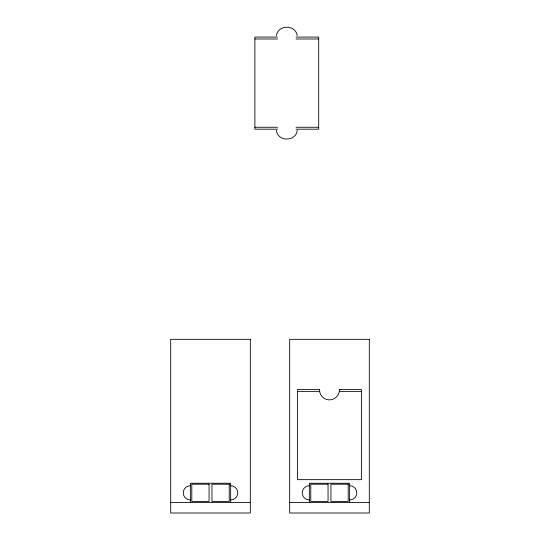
<?xml version="1.0" encoding="UTF-8"?>
<svg xmlns="http://www.w3.org/2000/svg" width="540" height="540" viewBox="0 0 540 540"><rect width="100%" height="100%" fill="white"/><g stroke="black" fill="none" stroke-linecap="round" stroke-linejoin="round"><path stroke-width="0.81" d="M319.552 389.488L319.538 389.941A9.95 9.95 0 0 0 329.488 399.89A9.95 9.95 0 0 0 339.444 389.941L339.431 389.488L361.395 389.462L361.395 479.655L297.587 479.655L297.587 389.462L319.403 389.522M297.236 130.248C296.156 141.932 277.425 141.932 276.352 130.248M276.399 35.721C277.749 24.401 295.832 24.401 297.189 35.721M277.553 37.078L254.887 37.078L254.887 129.188L277.553 129.188M296.028 37.078L318.695 37.078L318.695 129.188L296.028 129.188M254.887 38.995L277.553 38.995M296.028 38.995L318.695 38.995M254.887 127.271L277.553 127.271M296.028 127.271L318.695 127.271M297.587 391.379L319.646 391.379M339.336 391.379L361.395 391.379M170.687 502.443L250.331 502.443M289.67 502.443L369.313 502.443M339.431 389.462L339.93 389.732M349.643 502.443L349.643 483.253L309.339 483.253L309.339 502.443M230.661 502.443L230.661 483.253L190.357 483.253L190.357 502.443M349.643 485.737A7.114 7.114 0 0 1 356.758 492.851A7.114 7.114 0 0 1 349.643 499.966M309.339 499.966A7.114 7.114 0 0 1 302.225 492.851A7.114 7.114 0 0 1 309.339 485.737M230.661 485.737A7.114 7.114 0 0 1 237.776 492.851A7.114 7.114 0 0 1 230.661 499.966M190.357 499.966A7.114 7.114 0 0 1 183.242 492.851A7.114 7.114 0 0 1 190.357 485.737M250.331 339.322L170.687 339.322L170.687 513L250.331 513L250.331 339.322M369.313 339.322L289.67 339.322L289.67 513L369.313 513L369.313 339.322M209.068 484.211L191.801 484.211L191.801 501.485L209.068 501.485L209.068 484.211M229.223 484.211L211.95 484.211L211.95 501.485L229.223 501.485L229.223 484.211M328.05 484.211L310.777 484.211L310.777 501.485L328.05 501.485L328.05 484.211M348.199 484.211L330.932 484.211L330.932 501.485L348.199 501.485L348.199 484.211"/></g></svg>
